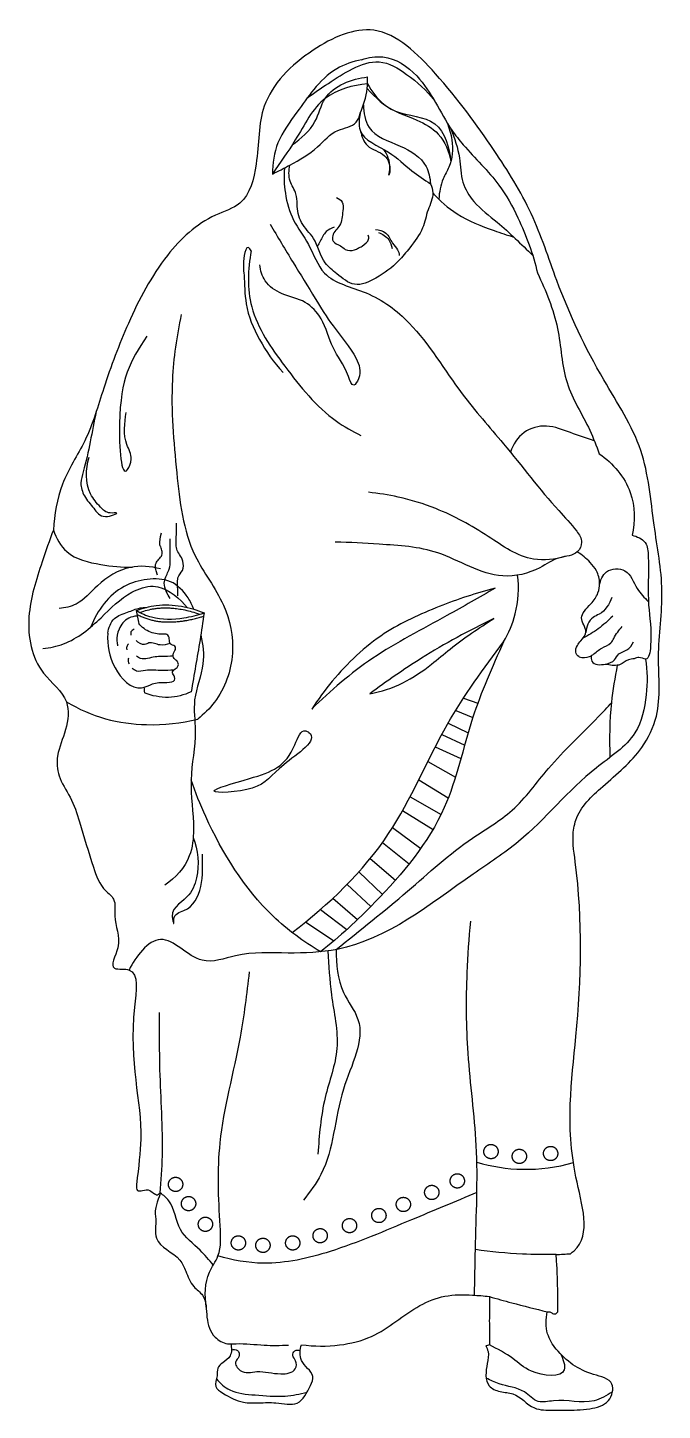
# Model space of a CAD drawing. Header units: feet. Extents: x 89 to 238, y -57 to 31.
# Drawn here: x 97.348 to 99.602, y 6.038 to 10.952 of the extents above; entities that cross this region are included whole.
import ezdxf

# ---------------------------------------------------------------- set-up
doc = ezdxf.new("R2010")
doc.units = ezdxf.units.FT
doc.header["$MEASUREMENT"] = 0
doc.layers.add('inner', color=1, linetype='Continuous')
doc.layers.add('outer', color=3, linetype='Continuous')

msp = doc.modelspace()

# ---------------------------------------------------------------- linework, layer by layer
at = {"layer": 'inner'}
for points in [[(98.8958, 8.5688), (98.947, 8.5509)], [(98.8684, 8.5256), (98.9293, 8.4998)], [(98.8413, 8.4801), (98.9126, 8.4451)], [(98.8189, 8.4396), (98.9004, 8.4022)], [(98.796, 8.3961), (98.8872, 8.3546)], [(98.7695, 8.3435), (98.8676, 8.2879)], [(98.7374, 8.279), (98.8422, 8.2146)], [(98.7065, 8.2184), (98.8163, 8.1552)], [(98.68, 8.1694), (98.7879, 8.1025)], [(98.6444, 8.1093), (98.7444, 8.035)], [(98.6088, 8.0563), (98.7032, 7.9801)], [(98.5651, 7.9991), (98.6542, 7.9216)], [(98.5241, 7.9512), (98.6085, 7.8715)], [(98.4828, 7.9072), (98.5667, 7.8281)], [(98.3882, 7.8178), (98.4817, 7.7464)], [(98.4322, 7.8577), (98.5202, 7.7824)], [(98.3356, 7.7734), (98.4355, 7.7059)]]:
    msp.add_lwpolyline(points, dxfattribs=at)
for points, knots in [([(98.5345, 10.8376), (98.5036, 10.8318), (98.4374, 10.8092), (98.3634, 10.7363), (98.3005, 10.6437), (98.2293, 10.5518), (98.2179, 10.4691), (98.2176, 10.4317)], [0, 0, 0, 0, 90.345366, 195.601491, 291.423643, 414.799217, 522.585223, 522.585223, 522.585223, 522.585223]), ([(98.3403, 10.7011), (98.365, 10.7196), (98.4186, 10.7559), (98.4984, 10.808), (98.6016, 10.8461), (98.7057, 10.7817), (98.7657, 10.7288), (98.7927, 10.6925)], [0, 0, 0, 0, 88.715182, 185.183599, 278.743351, 381.218128, 511.377756, 511.377756, 511.377756, 511.377756]), ([(98.5345, 10.8376), (98.5585, 10.846), (98.6323, 10.8591), (98.7674, 10.7667), (98.8194, 10.6296), (98.9209, 10.5023), (99.0173, 10.4126), (99.1039, 10.2555), (99.1432, 10.1476), (99.159, 10.08)], [0, 0, 0, 0, 73.106739, 205.061391, 425.332124, 488.529922, 671.969722, 800.683757, 1000.295875, 1000.295875, 1000.295875, 1000.295875]), ([(98.2878, 10.5353), (98.3194, 10.5575), (98.3746, 10.6047), (98.4009, 10.7341), (98.4997, 10.7698), (98.5556, 10.7768)], [0, 0, 0, 0, 111.008734, 197.144311, 359.020138, 359.020138, 359.020138, 359.020138]), ([(98.529, 10.6476), (98.5417, 10.6753), (98.5542, 10.7188), (98.556, 10.7631), (98.5556, 10.7768)], [0, 0, 0, 0, 87.885458, 127.242726, 127.242726, 127.242726, 127.242726]), ([(98.5553, 10.7524), (98.503, 10.7477), (98.3823, 10.7154), (98.3095, 10.5588), (98.244, 10.4725), (98.2176, 10.4317)], [0, 0, 0, 0, 150.8389, 326.8347, 466.644599, 466.644599, 466.644599, 466.644599]), ([(98.5539, 10.7358), (98.5828, 10.7041), (98.6503, 10.6354), (98.814, 10.6399), (98.8466, 10.5245), (98.8512, 10.4763)], [0, 0, 0, 0, 123.293797, 264.310003, 403.609632, 403.609632, 403.609632, 403.609632]), ([(98.5553, 10.7524), (98.5701, 10.7251), (98.6158, 10.6614), (98.7198, 10.6326), (98.8182, 10.5779), (98.8451, 10.5114), (98.8512, 10.4763)], [0, 0, 0, 0, 89.328142, 213.717445, 301.35712, 403.714783, 403.714783, 403.714783, 403.714783]), ([(98.541, 10.678), (98.5409, 10.6503), (98.5543, 10.572), (98.6701, 10.5375), (98.7646, 10.4811), (98.7777, 10.418), (98.7787, 10.3968)], [0, 0, 0, 0, 79.4662, 202.516061, 315.391234, 376.394541, 376.394541, 376.394541, 376.394541]), ([(98.2176, 10.4317), (98.2385, 10.4414), (98.2936, 10.4708), (98.3757, 10.5173), (98.4364, 10.5935), (98.5139, 10.5994), (98.5266, 10.6362), (98.529, 10.6476)], [0, 0, 0, 0, 66.22785, 180.048482, 268.759719, 337.079269, 370.364178, 370.364178, 370.364178, 370.364178]), ([(98.529, 10.6476), (98.5247, 10.6282), (98.5191, 10.5576), (98.633, 10.5192), (98.7036, 10.4459), (98.7564, 10.4115), (98.7787, 10.3968)], [0, 0, 0, 0, 57.067719, 179.985603, 281.960959, 358.705789, 358.705789, 358.705789, 358.705789]), ([(98.8372, 10.6148), (98.8459, 10.5952), (98.8603, 10.5431), (98.856, 10.4697), (98.8168, 10.4079), (98.8101, 10.367), (98.8086, 10.3426)], [0, 0, 0, 0, 61.774637, 154.642988, 199.434036, 270.04491, 270.04491, 270.04491, 270.04491]), ([(98.5308, 10.5834), (98.5348, 10.5652), (98.5501, 10.5201), (98.6202, 10.5097), (98.6387, 10.456), (98.6328, 10.4324), (98.631, 10.4274)], [0, 0, 0, 0, 53.769401, 121.715586, 176.246891, 191.453837, 191.453837, 191.453837, 191.453837]), ([(98.8513, 10.5928), (98.8641, 10.559), (98.8862, 10.4969), (98.8855, 10.4031), (98.9363, 10.3213), (99.0342, 10.2498), (99.1006, 10.1824), (99.1419, 10.1427)], [0, 0, 0, 0, 103.93548, 187.550589, 263.152736, 369.74557, 534.705213, 534.705213, 534.705213, 534.705213]), ([(98.631, 10.4274), (98.6333, 10.436), (98.6384, 10.4676), (98.6265, 10.5001), (98.6134, 10.5189)], [0, 0, 0, 0, 25.469707, 91.249525, 91.249525, 91.249525, 91.249525]), ([(98.2599, 10.4529), (98.2577, 10.4234), (98.2606, 10.36), (98.2867, 10.2641), (98.3531, 10.1814), (98.3953, 10.0504), (98.5661, 10.0178), (98.7443, 9.8827), (98.8672, 9.6666), (99.0576, 9.4566), (99.1859, 9.2837), (99.2878, 9.1794), (99.323, 9.1258), (99.2985, 9.0741), (99.2298, 9.074), (99.1548, 9.0178), (98.9945, 8.9806), (98.8204, 9.1031), (98.6142, 9.1146), (98.4927, 9.1229), (98.4408, 9.1229)], [0, 0, 0, 0, 85.322652, 181.736037, 278.655326, 390.548883, 547.599316, 726.649031, 1027.471292, 1248.585096, 1544.268907, 1637.406535, 1678.621728, 1714.55606, 1776.731416, 1853.669494, 1982.869459, 2217.627747, 2419.684369, 2568.92861, 2568.92861, 2568.92861, 2568.92861]), ([(98.7787, 10.3968), (98.7833, 10.3868), (98.7938, 10.3546), (98.7662, 10.3035), (98.7546, 10.2329), (98.71, 10.1754), (98.6582, 10.1111), (98.5952, 10.064), (98.5083, 10.0243), (98.4505, 10.075), (98.3899, 10.1206), (98.3765, 10.2013), (98.3138, 10.2545), (98.3048, 10.3146), (98.3044, 10.3664), (98.2734, 10.4066), (98.2758, 10.4446), (98.279, 10.4633)], [0, 0, 0, 0, 31.800027, 92.278707, 156.092707, 236.711305, 296.019005, 392.637438, 468.656967, 538.304225, 592.766164, 685.372764, 753.589112, 817.651041, 852.386044, 900.494314, 954.923903, 954.923903, 954.923903, 954.923903]), ([(98.4451, 10.3479), (98.453, 10.3448), (98.4715, 10.3327), (98.466, 10.2929), (98.4646, 10.2485), (98.43, 10.2231), (98.4298, 10.1861), (98.4587, 10.1805), (98.4777, 10.1593), (98.5046, 10.1577), (98.522, 10.1688), (98.5385, 10.1756), (98.5633, 10.1971), (98.5593, 10.2101), (98.5572, 10.2142)], [0, 0, 0, 0, 24.513693, 54.690285, 105.295112, 147.93062, 166.237152, 196.661643, 216.657735, 247.906685, 262.329277, 275.798946, 299.399956, 312.696929, 312.696929, 312.696929, 312.696929]), ([(98.7874, 10.3648), (98.8127, 10.3366), (98.8776, 10.2777), (98.9823, 10.2378), (99.0509, 10.2146), (99.0744, 10.2079)], [0, 0, 0, 0, 109.11775, 247.511577, 317.844624, 317.844624, 317.844624, 317.844624]), ([(98.209, 10.2541), (98.2361, 10.2084), (98.2891, 10.1198), (98.3638, 9.9991), (98.4345, 9.8826), (98.5095, 9.7997), (98.5374, 9.7221), (98.5031, 9.6679), (98.4754, 9.7522), (98.4279, 9.8051), (98.4026, 9.9128), (98.336, 9.9852), (98.2537, 9.9989), (98.1884, 10.0433), (98.175, 10.0891), (98.1731, 10.1088)], [0, 0, 0, 0, 152.860923, 297.017868, 408.361145, 544.738096, 614.039528, 640.912344, 675.47579, 786.891376, 893.391569, 971.024361, 1055.018642, 1127.445445, 1184.439522, 1184.439522, 1184.439522, 1184.439522]), ([(98.4363, 10.2423), (98.4264, 10.239), (98.4038, 10.2276), (98.3903, 10.1985), (98.3804, 10.1811), (98.3774, 10.175)], [0, 0, 0, 0, 30.186992, 69.009992, 88.424242, 88.424242, 88.424242, 88.424242]), ([(98.5832, 10.2349), (98.5963, 10.2338), (98.6266, 10.2262), (98.6394, 10.1876), (98.6629, 10.1659), (98.6671, 10.1489), (98.6682, 10.1421)], [0, 0, 0, 0, 37.84137, 79.439371, 107.857405, 127.835825, 127.835825, 127.835825, 127.835825]), ([(98.5948, 10.2236), (98.6086, 10.2187), (98.6321, 10.2035), (98.6409, 10.1781), (98.6426, 10.1672)], [0, 0, 0, 0, 42.283814, 73.927819, 73.927819, 73.927819, 73.927819]), ([(98.1423, 10.1584), (98.1396, 10.1632), (98.1264, 10.1817), (98.1108, 10.1192), (98.1193, 10.067), (98.1185, 9.9562), (98.1688, 9.8392), (98.2225, 9.7616), (98.2552, 9.7266)], [0, 0, 0, 0, 15.921535, 45.908633, 113.832497, 210.934746, 340.976696, 478.942738, 478.942738, 478.942738, 478.942738]), ([(98.1423, 10.1584), (98.1297, 10.0935), (98.1249, 9.9382), (98.2655, 9.7393), (98.3939, 9.5786), (98.5016, 9.5171), (98.5319, 9.5023)], [0, 0, 0, 0, 190.068944, 422.575082, 678.747317, 775.69403, 775.69403, 775.69403, 775.69403]), ([(99.159, 10.08), (99.1884, 10.0166), (99.2419, 9.8908), (99.2455, 9.6872), (99.3354, 9.5521), (99.3678, 9.4656), (99.3785, 9.4376)], [0, 0, 0, 0, 200.917187, 388.545758, 568.3845, 654.640084, 654.640084, 654.640084, 654.640084]), ([(97.8936, 9.932), (97.8775, 9.8558), (97.85, 9.6676), (97.8756, 9.3816), (97.9072, 9.0953), (98.0535, 8.9153), (98.0918, 8.7243), (98.0396, 8.5757), (97.9745, 8.5119), (97.9523, 8.4947)], [0, 0, 0, 0, 224.268968, 541.7771, 830.793273, 1024.918739, 1191.395817, 1369.59973, 1450.342421, 1450.342421, 1450.342421, 1450.342421]), ([(97.7711, 9.8555), (97.7122, 9.7648), (97.6608, 9.6806), (97.6806, 9.3232), (97.7249, 9.4259), (97.6851, 9.4865), (97.6924, 9.5469), (97.6982, 9.5847)], [0, 0, 0, 0, 311.209414, 470.918143, 508.042859, 560.187567, 670.096201, 670.096201, 670.096201, 670.096201]), ([(97.5919, 9.5872), (97.576, 9.5162), (97.5644, 9.4311), (97.5328, 9.3318), (97.5481, 9.2829), (97.5833, 9.2466), (97.6108, 9.2017), (97.6836, 9.2312), (97.6305, 9.223), (97.6023, 9.2515), (97.5522, 9.3115), (97.5541, 9.3833), (97.5665, 9.4249)], [0, 0, 0, 0, 209.509999, 248.812651, 294.208379, 347.294629, 395.894649, 436.193022, 458.754678, 497.447599, 553.456109, 678.321694, 678.321694, 678.321694, 678.321694]), ([(99.3607, 9.4834), (99.3327, 9.4941), (99.2762, 9.5105), (99.1943, 9.5456), (99.104, 9.5212), (99.0718, 9.4701), (99.0625, 9.4435)], [0, 0, 0, 0, 86.318484, 170.234035, 250.255996, 331.225185, 331.225185, 331.225185, 331.225185]), ([(99.3785, 9.4376), (99.4265, 9.4035), (99.5057, 9.3142), (99.5052, 9.1973), (99.495, 9.1477)], [0, 0, 0, 0, 169.30892, 315.076579, 315.076579, 315.076579, 315.076579]), ([(99.2577, 9.0724), (99.2213, 9.0623), (99.1186, 9.049), (98.9757, 9.1539), (98.8227, 9.2389), (98.6756, 9.2839), (98.5943, 9.297), (98.5587, 9.3006)], [0, 0, 0, 0, 108.684637, 280.879383, 483.18165, 616.89481, 719.792468, 719.792468, 719.792468, 719.792468]), ([(97.44, 9.1663), (97.4498, 9.1378), (97.4877, 9.0687), (97.6041, 9.0425), (97.6829, 9.0332), (97.7205, 9.0349)], [0, 0, 0, 0, 86.504441, 209.994172, 318.170571, 318.170571, 318.170571, 318.170571]), ([(99.495, 9.1477), (99.5123, 9.1443), (99.5492, 9.1276), (99.5558, 9.0285), (99.5463, 8.9012), (99.5683, 8.8036), (99.5542, 8.6963), (99.5208, 8.7173), (99.5015, 8.7074), (99.4767, 8.7072), (99.451, 8.6807), (99.4203, 8.6857), (99.403, 8.6893), (99.4011, 8.6897)], [0, 0, 0, 0, 50.883523, 98.531944, 265.758897, 405.268209, 452.340179, 475.517966, 491.933982, 512.235569, 544.335196, 588.131352, 593.748962, 593.748962, 593.748962, 593.748962]), ([(99.3067, 8.7154), (99.3009, 8.72), (99.2908, 8.733), (99.2989, 8.7566), (99.3158, 8.7763), (99.3434, 8.809), (99.307, 8.846), (99.3262, 8.8824), (99.3521, 8.9058), (99.3752, 8.9382), (99.3818, 8.9808), (99.3727, 9.0206), (99.3417, 9.0575), (99.3171, 9.0784), (99.3003, 9.0888)], [687.836687, 687.836687, 687.836687, 687.836687, 708.004207, 731.181995, 751.089339, 786.152395, 836.110617, 860.510088, 894.346066, 938.52263, 970.813735, 1015.878459, 1050.916389, 1107.776503, 1107.776503, 1107.776503, 1107.776503]), ([(97.8198, 9.0281), (97.7856, 9.0375), (97.7012, 9.0446), (97.5999, 8.9814), (97.5366, 8.9015), (97.4812, 8.8897), (97.4607, 8.8878)], [0, 0, 0, 0, 102.329803, 230.885088, 326.501839, 385.861474, 385.861474, 385.861474, 385.861474]), ([(97.9384, 8.885), (97.933, 8.8991), (97.9132, 8.9385), (97.8601, 8.993), (97.7706, 8.9952), (97.6559, 8.9621), (97.595, 8.8804), (97.5731, 8.8225)], [48.678893, 48.678893, 48.678893, 48.678893, 91.718088, 173.075891, 252.700475, 334.235208, 512.551712, 512.551712, 512.551712, 512.551712]), ([(99.0386, 8.769), (99.0567, 8.7999), (99.0892, 8.8764), (99.0936, 8.9604), (99.0885, 9.0061)], [0, 0, 0, 0, 103.129529, 235.471296, 235.471296, 235.471296, 235.471296]), ([(99.3791, 8.9694), (99.3821, 8.9874), (99.3979, 9.0304), (99.4843, 9.033), (99.5057, 8.9581), (99.539, 8.9267), (99.5529, 8.9116)], [0, 0, 0, 0, 52.544633, 114.977783, 188.33793, 247.534039, 247.534039, 247.534039, 247.534039]), ([(97.4021, 8.7451), (97.4272, 8.7478), (97.5063, 8.7642), (97.6068, 8.8487), (97.6939, 8.9413), (97.8126, 8.9831), (97.8801, 8.9314), (97.9121, 8.8946), (97.9149, 8.8912)], [0, 0, 0, 0, 72.623718, 228.063424, 364.553427, 440.131311, 564.331624, 576.601851, 576.601851, 576.601851, 576.601851]), ([(99.0082, 8.9597), (98.9409, 8.9426), (98.8065, 8.8966), (98.5986, 8.8037), (98.4536, 8.6645), (98.3794, 8.5645), (98.3572, 8.5301)], [0, 0, 0, 0, 199.797897, 408.645652, 649.033853, 766.909636, 766.909636, 766.909636, 766.909636]), ([(99.0082, 8.9597), (98.9512, 8.9274), (98.8074, 8.8428), (98.5734, 8.7248), (98.4242, 8.5959), (98.3572, 8.5301)], [0, 0, 0, 0, 188.507334, 480.302184, 750.651931, 750.651931, 750.651931, 750.651931]), ([(97.7339, 8.88), (97.7567, 8.889), (97.8099, 8.9032), (97.8931, 8.8989), (97.9491, 8.8828), (97.9748, 8.872)], [0, 0, 0, 0, 68.448287, 151.722109, 229.667694, 229.667694, 229.667694, 229.667694]), ([(99.4235, 8.9269), (99.4145, 8.9036), (99.395, 8.872), (99.3435, 8.8538), (99.3323, 8.8217), (99.3305, 8.8017)], [0, 0, 0, 0, 71.936276, 95.185952, 152.898172, 152.898172, 152.898172, 152.898172]), ([(97.6332, 8.7994), (97.6357, 8.8184), (97.6496, 8.8577), (97.7025, 8.8729), (97.7392, 8.8894), (97.7623, 8.8916), (97.77, 8.8917)], [0, 0, 0, 0, 55.144429, 104.712491, 149.33589, 171.196931, 171.196931, 171.196931, 171.196931]), ([(97.7371, 8.8609), (97.7269, 8.8602), (97.6989, 8.8539), (97.6695, 8.8183), (97.6639, 8.7803), (97.6666, 8.7605), (97.6677, 8.7553)], [0, 0, 0, 0, 24.425833, 65.701812, 100.452466, 113.137324, 113.137324, 113.137324, 113.137324]), ([(97.7339, 8.88), (97.7511, 8.8703), (97.805, 8.8471), (97.8904, 8.8493), (97.9515, 8.8637), (97.9748, 8.872)], [0, 0, 0, 0, 55.078564, 161.617016, 230.598389, 230.598389, 230.598389, 230.598389]), ([(97.7367, 8.8666), (97.7383, 8.8658), (97.7442, 8.8628), (97.7547, 8.8579), (97.7682, 8.8526), (97.7797, 8.8489), (97.789, 8.8464), (97.7982, 8.8443), (97.8097, 8.8422), (97.8237, 8.8406), (97.8376, 8.8397), (97.8517, 8.8395), (97.8672, 8.84), (97.8826, 8.8412), (97.8957, 8.8427), (97.904, 8.8439), (97.9136, 8.8454), (97.9267, 8.8478), (97.9442, 8.8517), (97.9596, 8.856), (97.9692, 8.859), (97.9731, 8.8604)], [8.619112, 8.619112, 8.619112, 8.619112, 13.832828, 27.732482, 41.676953, 55.654847, 62.536281, 69.291379, 82.773835, 96.230241, 109.673471, 123.107345, 136.527995, 154.359091, 167.697511, 174.208134, 178.495644, 195.637834, 212.750588, 229.859374, 241.685956, 241.685956, 241.685956, 241.685956]), ([(97.7462, 8.8735), (97.7512, 8.8753), (97.7641, 8.8796), (97.7814, 8.884), (97.7959, 8.8866), (97.8046, 8.8878), (97.8116, 8.8886), (97.8189, 8.8892), (97.8288, 8.8898), (97.8413, 8.89), (97.8565, 8.8894), (97.8741, 8.8879), (97.8951, 8.8849), (97.9193, 8.8798), (97.9412, 8.8735), (97.9543, 8.8689), (97.9594, 8.8669)], [8.674775, 8.674775, 8.674775, 8.674775, 23.973529, 47.926577, 59.876121, 66.192403, 73.191796, 80.191177, 87.190593, 101.715907, 116.316661, 130.994141, 152.305329, 177.55758, 201.974985, 217.685138, 217.685138, 217.685138, 217.685138]), ([(99.0041, 8.8519), (98.9157, 8.8097), (98.7644, 8.7267), (98.6225, 8.6288), (98.5632, 8.584)], [0, 0, 0, 0, 281.54671, 495.322816, 495.322816, 495.322816, 495.322816]), ([(98.5632, 8.584), (98.6036, 8.5922), (98.6827, 8.6177), (98.7744, 8.6808), (98.8747, 8.7668), (98.9507, 8.8184), (99.0041, 8.8519)], [0, 0, 0, 0, 118.473874, 235.534773, 317.614854, 498.794774, 498.794774, 498.794774, 498.794774]), ([(99.4259, 8.8603), (99.41, 8.844), (99.3767, 8.815), (99.3391, 8.7917), (99.3203, 8.782)], [0, 0, 0, 0, 65.530718, 126.544443, 126.544443, 126.544443, 126.544443]), ([(97.6332, 8.7994), (97.6296, 8.7579), (97.6424, 8.6795), (97.7278, 8.5865), (97.7866, 8.6191), (97.8224, 8.6278), (97.8791, 8.6209), (97.8677, 8.6495), (97.8563, 8.6685), (97.888, 8.6774), (97.883, 8.6967), (97.8748, 8.7046), (97.8626, 8.712), (97.8649, 8.7299), (97.8737, 8.7399), (97.8751, 8.7578), (97.8495, 8.7577), (97.8535, 8.78), (97.8472, 8.7939), (97.8381, 8.797), (97.8183, 8.7956), (97.782, 8.799), (97.7541, 8.8208), (97.7428, 8.8338)], [0, 0, 0, 0, 99.178891, 193.037483, 225.208653, 244.210638, 290.566213, 298.959886, 311.550396, 335.030187, 347.265963, 349.142845, 362.281021, 378.262099, 383.047229, 394.991635, 409.829693, 424.667751, 438.331661, 442.528497, 446.509966, 485.361884, 526.308971, 526.308971, 526.308971, 526.308971]), ([(97.7268, 8.8136), (97.7221, 8.8119), (97.7133, 8.8062), (97.7142, 8.7964), (97.7153, 8.7927)], [0, 0, 0, 0, 11.777594, 20.91835, 20.91835, 20.91835, 20.91835]), ([(99.3067, 8.7154), (99.3186, 8.7121), (99.3372, 8.7119), (99.363, 8.7279), (99.384, 8.7496), (99.4181, 8.758), (99.4306, 8.7838), (99.4433, 8.8037), (99.4543, 8.8176), (99.46, 8.824)], [0, 0, 0, 0, 35.625756, 48.168301, 86.560156, 121.851347, 140.079221, 165.755839, 190.559615, 190.559615, 190.559615, 190.559615]), ([(97.7066, 8.761), (97.7037, 8.7586), (97.6986, 8.752), (97.6996, 8.7437), (97.7008, 8.7401)], [0, 0, 0, 0, 9.033003, 18.191594, 18.191594, 18.191594, 18.191594]), ([(97.8535, 8.7632), (97.8422, 8.7597), (97.817, 8.7521), (97.7861, 8.7721), (97.7589, 8.7533), (97.7412, 8.7655), (97.7336, 8.7737)], [0, 0, 0, 0, 27.976893, 59.91338, 72.751689, 99.327759, 99.327759, 99.327759, 99.327759]), ([(97.963, 8.7924), (97.971, 8.7591), (97.9804, 8.68), (97.9303, 8.5713), (97.9526, 8.4307), (97.9167, 8.2783), (97.9429, 8.1304), (97.9298, 7.9919), (97.873, 7.9301), (97.836, 7.9047)], [42.818896, 42.818896, 42.818896, 42.818896, 139.740895, 266.339466, 371.54429, 539.714107, 708.131364, 800.251886, 929.489377, 929.489377, 929.489377, 929.489377]), ([(98.2881, 7.7357), (98.4175, 7.8357), (98.6504, 8.0556), (98.8104, 8.4597), (98.9677, 8.6747), (99.0386, 8.769)], [0, 0, 0, 0, 470.569424, 894.038689, 1233.525458, 1233.525458, 1233.525458, 1233.525458]), ([(99.0386, 8.769), (98.9987, 8.68), (98.9133, 8.4893), (98.8456, 8.142), (98.6215, 7.875), (98.4569, 7.721), (98.388, 7.6673)], [0, 0, 0, 0, 280.581197, 600.300162, 999.95379, 1251.249772, 1251.249772, 1251.249772, 1251.249772]), ([(99.3499, 8.7199), (99.3492, 8.7134), (99.35, 8.6866), (99.3985, 8.6861), (99.433, 8.6997), (99.4463, 8.7312), (99.4809, 8.7371), (99.4942, 8.7579), (99.4999, 8.7689)], [0, 0, 0, 0, 18.895948, 66.85032, 100.057756, 125.731254, 155.696353, 191.277587, 191.277587, 191.277587, 191.277587]), ([(97.7066, 8.7106), (97.7051, 8.707), (97.7039, 8.6998), (97.7071, 8.6935), (97.7088, 8.6911)], [0, 0, 0, 0, 9.211891, 16.114902, 16.114902, 16.114902, 16.114902]), ([(99.5427, 8.7079), (99.5494, 8.6661), (99.5499, 8.5771), (99.5152, 8.4209), (99.3034, 8.2902), (99.1476, 8.0865), (98.831, 7.8816), (98.5782, 7.672), (98.2684, 7.6601), (98.11, 7.6701), (97.9503, 7.6049), (97.8221, 7.7729), (97.7317, 7.6491), (97.7083, 7.6027)], [0, 0, 0, 0, 121.73623, 256.779621, 434.348364, 800.068404, 990.020934, 1519.746792, 1686.688158, 1865.744682, 1980.854765, 2139.415196, 2288.899419, 2288.899419, 2288.899419, 2288.899419]), ([(97.865, 8.7177), (97.8517, 8.7178), (97.8302, 8.717), (97.7918, 8.7168), (97.7594, 8.702), (97.7389, 8.7145), (97.7345, 8.7178)], [0, 0, 0, 0, 31.536201, 50.993884, 92.380417, 105.420519, 105.420519, 105.420519, 105.420519]), ([(97.8667, 8.6686), (97.8532, 8.6676), (97.8197, 8.6647), (97.7764, 8.6721), (97.7385, 8.6605), (97.7236, 8.6709), (97.7189, 8.6753)], [0, 0, 0, 0, 32.216742, 79.637854, 104.26335, 119.645999, 119.645999, 119.645999, 119.645999]), ([(99.4175, 8.3591), (99.4144, 8.4239), (99.4174, 8.5338), (99.4344, 8.6422), (99.4436, 8.6859)], [0, 0, 0, 0, 186.521707, 314.975172, 314.975172, 314.975172, 314.975172]), ([(97.4859, 8.556), (97.5292, 8.53), (97.6217, 8.489), (97.7823, 8.4679), (97.8932, 8.48), (97.9523, 8.4947)], [0, 0, 0, 0, 145.293207, 286.560618, 461.803463, 461.803463, 461.803463, 461.803463]), ([(97.9292, 8.5914), (97.904, 8.5799), (97.8474, 8.565), (97.7899, 8.577), (97.763, 8.5879)], [0, 0, 0, 0, 77.43707, 158.397943, 158.397943, 158.397943, 158.397943]), ([(98.4441, 7.6754), (98.5285, 7.7445), (98.6927, 7.8728), (98.8879, 8.0543), (99.0842, 8.1656), (99.2045, 8.34), (99.3333, 8.4566), (99.4069, 8.5363), (99.4229, 8.5535)], [0, 0, 0, 0, 313.912674, 599.378342, 765.320307, 953.260571, 1197.465394, 1265.082179, 1265.082179, 1265.082179, 1265.082179]), ([(98.0106, 8.2387), (98.0138, 8.2302), (98.1817, 8.2366), (98.2287, 8.3254), (98.3912, 8.4233), (98.3189, 8.4627), (98.2772, 8.331), (98.1906, 8.2962), (98.0075, 8.247), (98.0106, 8.2387)], [0, 0, 0, 0, 130.242118, 264.097184, 402.960247, 414.128417, 474.581131, 667.373628, 794.538822, 794.538822, 794.538822, 794.538822]), ([(98.388, 7.6673), (98.328, 7.7035), (98.1551, 7.8311), (98.0148, 8.059), (97.9438, 8.2341), (97.9287, 8.2784)], [0, 0, 0, 0, 201.475696, 611.516373, 745.998942, 745.998942, 745.998942, 745.998942]), ([(97.9362, 8.0737), (97.9541, 8.0291), (97.9608, 7.9504), (97.9197, 7.8505), (97.8468, 7.8194), (97.8696, 7.7608), (97.8629, 7.8029), (97.9721, 7.8215), (97.9717, 7.9442), (97.9689, 8.0144)], [0, 0, 0, 0, 138.214826, 210.584565, 304.943159, 315.836247, 329.995817, 375.855767, 577.99369, 577.99369, 577.99369, 577.99369]), ([(98.935, 6.447), (98.9363, 6.5011), (98.9385, 6.6783), (98.9536, 6.966), (98.9065, 7.2921), (98.9053, 7.559), (98.916, 7.7153), (98.9222, 7.7763)], [0, 0, 0, 0, 155.561104, 510.12641, 825.820315, 1100.229977, 1276.396577, 1276.396577, 1276.396577, 1276.396577]), ([(98.4441, 7.6754), (98.4435, 7.6238), (98.4505, 7.5327), (98.5679, 7.3892), (98.4357, 7.158), (98.4374, 6.9305), (98.3509, 6.8135), (98.3275, 6.785)], [0, 0, 0, 0, 148.219497, 252.310361, 494.919322, 795.769259, 901.749244, 901.749244, 901.749244, 901.749244]), ([(98.4138, 7.6704), (98.4179, 7.6186), (98.4229, 7.5034), (98.4662, 7.3268), (98.3934, 7.1433), (98.3839, 7.0161), (98.379, 6.9487)], [0, 0, 0, 0, 149.48552, 333.573142, 505.469338, 699.829702, 699.829702, 699.829702, 699.829702]), ([(97.9823, 6.4048), (97.9768, 6.4458), (97.9774, 6.5139), (98.0381, 6.5962), (98.0273, 6.7593), (98.0169, 7.0174), (98.1033, 7.3145), (98.127, 7.5184), (98.1362, 7.5957)], [0, 0, 0, 0, 118.987719, 181.681093, 284.040849, 567.232244, 934.386361, 1158.497469, 1158.497469, 1158.497469, 1158.497469]), ([(97.819, 6.8103), (97.8227, 6.8541), (97.8325, 6.9998), (97.8161, 7.2138), (97.8164, 7.384), (97.8162, 7.4522)], [0, 0, 0, 0, 126.25313, 419.670085, 615.891693, 615.891693, 615.891693, 615.891693]), ([(98.9437, 6.9197), (98.9962, 6.9043), (99.1117, 6.8855), (99.228, 6.9017), (99.2863, 6.9182)], [0, 0, 0, 0, 157.556125, 331.99966, 331.99966, 331.99966, 331.99966]), ([(98.0077, 6.5544), (97.9923, 6.572), (97.9568, 6.6165), (97.8746, 6.6733), (97.8714, 6.7697), (97.8303, 6.8024), (97.819, 6.8103)], [0, 0, 0, 0, 67.395867, 164.743275, 270.624091, 310.227578, 310.227578, 310.227578, 310.227578]), ([(98.9438, 6.8122), (98.8669, 6.7789), (98.6932, 6.7085), (98.4484, 6.6019), (98.2113, 6.5472), (98.0761, 6.5711), (98.024, 6.5865)], [0, 0, 0, 0, 240.949409, 538.668305, 770.308516, 926.422206, 926.422206, 926.422206, 926.422206]), ([(99.2249, 6.5914), (99.1851, 6.5906), (99.0892, 6.592), (98.9937, 6.6012), (98.9383, 6.6092)], [0, 0, 0, 0, 114.469503, 275.528039, 275.528039, 275.528039, 275.528039]), ([(98.988, 6.442), (99.0144, 6.4345), (99.0827, 6.4156), (99.1515, 6.3982), (99.1938, 6.3881)], [0, 0, 0, 0, 78.931541, 203.987364, 203.987364, 203.987364, 203.987364]), ([(98.0696, 6.2739), (98.0762, 6.2739), (98.116, 6.277), (98.1839, 6.267), (98.2457, 6.2688), (98.2743, 6.2694)], [3085.508401, 3085.508401, 3085.508401, 3085.508401, 3104.418976, 3199.446909, 3281.857103, 3281.857103, 3281.857103, 3281.857103]), ([(98.0721, 6.2534), (98.079, 6.2549), (98.0974, 6.2557), (98.1025, 6.227), (98.0783, 6.2092), (98.1078, 6.1632), (98.1737, 6.1835), (98.2318, 6.1624), (98.302, 6.1717), (98.3044, 6.2137), (98.2866, 6.2306), (98.2953, 6.2537), (98.3103, 6.2519), (98.3165, 6.2498)], [0, 0, 0, 0, 20.326497, 42.511669, 61.528231, 96.019637, 152.71927, 234.751666, 286.786779, 314.232841, 335.184734, 351.313134, 370.072875, 370.072875, 370.072875, 370.072875]), ([(99.2422, 6.2363), (99.2502, 6.2195), (99.2762, 6.1478), (99.134, 6.1645), (99.0715, 6.2277), (99.0168, 6.2555), (98.9887, 6.2707)], [0, 0, 0, 0, 53.519875, 165.402179, 242.029152, 333.901769, 333.901769, 333.901769, 333.901769]), ([(98.0186, 6.1493), (98.0319, 6.1338), (98.0719, 6.0983), (98.162, 6.0923), (98.2536, 6.0836), (98.3152, 6.0957), (98.3405, 6.1026)], [0, 0, 0, 0, 58.779522, 146.724991, 249.532179, 324.972444, 324.972444, 324.972444, 324.972444]), ([(99.4251, 6.1036), (99.4051, 6.09), (99.3387, 6.0521), (99.2476, 6.0832), (99.1568, 6.0591), (99.1066, 6.1193), (99.0351, 6.1229), (98.9919, 6.1447), (98.9767, 6.1519)], [0, 0, 0, 0, 69.444448, 208.119004, 259.763611, 317.011593, 406.919135, 455.326298, 455.326298, 455.326298, 455.326298])]:
    msp.add_open_spline(points, degree=3, knots=knots, dxfattribs=at)
for points in [[(97.8814, 8.933), (97.8814, 8.9676), (97.8769, 9.0014), (97.9017, 9.0198), (97.9024, 9.058), (97.8875, 9.08), (97.8762, 9.0977), (97.8747, 9.1211), (97.8762, 9.1437), (97.8769, 9.1593), (97.8769, 9.1905)], [(97.8098, 9.0064), (97.8012, 9.0294), (97.8012, 9.0454), (97.8104, 9.0592), (97.8253, 9.0735), (97.827, 9.0896), (97.8219, 9.1062), (97.8144, 9.1171), (97.8234, 9.1563)], [(97.8549, 8.9229), (97.8316, 8.9579), (97.8316, 8.9901), (97.8549, 9.0305), (97.8549, 9.0532), (97.8549, 9.1075), (97.8549, 9.1354)], [(97.7339, 8.88), (97.7371, 8.8646), (97.7403, 8.8492), (97.7436, 8.8338)], [(97.9748, 8.872), (97.9701, 8.8399), (97.9653, 8.8078), (97.9606, 8.7757)], [(97.9606, 8.7757), (97.9501, 8.7143), (97.9397, 8.6528), (97.9292, 8.5914)], [(97.7613, 8.6075), (97.7619, 8.601), (97.7624, 8.5945), (97.763, 8.5879)]]:
    msp.add_open_spline(points, degree=3, dxfattribs=at)
for points in [[(99.0125, 6.9403), (99.0296, 6.9591), (99.0108, 6.9762), (98.992, 6.9933), (98.9749, 6.9745), (98.9578, 6.9557), (98.9766, 6.9386), (98.9954, 6.9215), (99.0125, 6.9403)], [(99.1133, 6.9232), (99.1304, 6.942), (99.1116, 6.9591), (99.0928, 6.9762), (99.0757, 6.9574), (99.0586, 6.9386), (99.0774, 6.9215), (99.0962, 6.9044), (99.1133, 6.9232)], [(99.2243, 6.9335), (99.2414, 6.9523), (99.2226, 6.9694), (99.2038, 6.9865), (99.1867, 6.9677), (99.1697, 6.9489), (99.1885, 6.9318), (99.2073, 6.9147), (99.2243, 6.9335)], [(97.8925, 6.8238), (97.9096, 6.8426), (97.8908, 6.8596), (97.872, 6.8767), (97.8549, 6.8579), (97.8378, 6.8391), (97.8566, 6.822), (97.8754, 6.805), (97.8925, 6.8238)], [(98.8023, 6.7951), (98.8194, 6.8139), (98.8006, 6.831), (98.7818, 6.8481), (98.7647, 6.8293), (98.7476, 6.8105), (98.7664, 6.7934), (98.7852, 6.7763), (98.8023, 6.7951)], [(98.8929, 6.8361), (98.91, 6.8549), (98.8912, 6.872), (98.8724, 6.8891), (98.8553, 6.8703), (98.8382, 6.8515), (98.857, 6.8344), (98.8758, 6.8173), (98.8929, 6.8361)], [(97.9386, 6.7554), (97.9557, 6.7742), (97.9369, 6.7913), (97.9181, 6.8084), (97.901, 6.7896), (97.8839, 6.7708), (97.9027, 6.7537), (97.9215, 6.7366), (97.9386, 6.7554)], [(98.7015, 6.7524), (98.7186, 6.7712), (98.6998, 6.7883), (98.681, 6.8053), (98.6639, 6.7865), (98.6468, 6.7677), (98.6656, 6.7507), (98.6844, 6.7336), (98.7015, 6.7524)], [(98.6144, 6.7131), (98.6314, 6.7319), (98.6127, 6.749), (98.5939, 6.766), (98.5768, 6.7472), (98.5597, 6.7285), (98.5785, 6.7114), (98.5973, 6.6943), (98.6144, 6.7131)], [(97.9984, 6.6819), (98.0155, 6.7007), (97.9967, 6.7178), (97.9779, 6.7349), (97.9608, 6.7161), (97.9437, 6.6973), (97.9625, 6.6802), (97.9813, 6.6631), (97.9984, 6.6819)], [(98.4059, 6.6413), (98.423, 6.6601), (98.4042, 6.6772), (98.3854, 6.6943), (98.3683, 6.6755), (98.3512, 6.6567), (98.37, 6.6396), (98.3888, 6.6225), (98.4059, 6.6413)], [(98.5101, 6.6772), (98.5272, 6.696), (98.5084, 6.7131), (98.4896, 6.7302), (98.4725, 6.7114), (98.4555, 6.6926), (98.4743, 6.6755), (98.4931, 6.6584), (98.5101, 6.6772)], [(98.1154, 6.6157), (98.1325, 6.6345), (98.1137, 6.6516), (98.0949, 6.6686), (98.0779, 6.6499), (98.0608, 6.6311), (98.0796, 6.614), (98.0984, 6.5969), (98.1154, 6.6157)], [(98.2026, 6.6071), (98.2197, 6.6259), (98.2009, 6.643), (98.1821, 6.6601), (98.165, 6.6413), (98.1479, 6.6225), (98.1667, 6.6054), (98.1855, 6.5883), (98.2026, 6.6071)], [(98.3085, 6.6157), (98.3256, 6.6345), (98.3068, 6.6516), (98.288, 6.6686), (98.2709, 6.6499), (98.2538, 6.6311), (98.2726, 6.614), (98.2914, 6.5969), (98.3085, 6.6157)]]:
    msp.add_rational_spline(points, [1, 0.707106781187, 1, 0.707106781187, 1, 0.707106781187, 1, 0.707106781187, 1], degree=2, knots=[0, 0, 0, 38.260712, 38.260712, 76.521424, 76.521424, 114.782137, 114.782137, 153.042849, 153.042849, 153.042849], dxfattribs=at)
at = {"layer": 'outer'}
msp.add_open_spline([(99.2309, 6.3874), (99.2286, 6.3841), (99.2213, 6.3777), (99.2096, 6.3835), (99.2014, 6.3885), (99.1957, 6.3884), (99.1938, 6.3881), (99.1878, 6.3625), (99.1868, 6.3123), (99.227, 6.2484), (99.2835, 6.1961), (99.3508, 6.1644), (99.4387, 6.1461), (99.4159, 6.0578), (99.3378, 6.0402), (99.2716, 6.0378), (99.2062, 6.0383), (99.136, 6.0373), (99.0886, 6.1013), (99.0269, 6.1009), (98.9693, 6.1268), (98.9774, 6.1936), (98.9879, 6.2403), (98.9786, 6.2605), (98.9749, 6.2665), (98.9795, 6.2679), (98.9841, 6.2693), (98.9887, 6.2707), (98.9884, 6.2893), (98.9877, 6.3339), (98.988, 6.391), (98.988, 6.4295), (98.988, 6.442), (98.9682, 6.4448), (98.9156, 6.4489), (98.8301, 6.4497), (98.705, 6.3996), (98.6018, 6.3007), (98.4507, 6.2645), (98.3656, 6.2646), (98.321, 6.2711), (98.3151, 6.2534), (98.3127, 6.2181), (98.3417, 6.1877), (98.3683, 6.1594), (98.3452, 6.1118), (98.3147, 6.0468), (98.2335, 6.0678), (98.1723, 6.0641), (98.1047, 6.0627), (98.0568, 6.089), (98.0069, 6.121), (98.0237, 6.1567), (98.0192, 6.1889), (98.0439, 6.2095), (98.0738, 6.2298), (98.0732, 6.2602), (98.0696, 6.2739), (98.0658, 6.2739), (98.0453, 6.275), (98.0013, 6.2996), (97.98, 6.3683), (97.9854, 6.4422), (97.9297, 6.479), (97.9124, 6.5273), (97.8831, 6.5954), (97.789, 6.6242), (97.808, 6.7136), (97.7939, 6.7523), (97.8278, 6.8222), (97.806, 6.7971), (97.784, 6.8254), (97.7602, 6.8196), (97.7328, 6.8144), (97.741, 6.9003), (97.7694, 7.0925), (97.6933, 7.3077), (97.7472, 7.6023), (97.6833, 7.6063), (97.6335, 7.6057), (97.6925, 7.7071), (97.6478, 7.7721), (97.665, 7.8532), (97.6075, 7.8942), (97.5721, 7.9918), (97.5409, 8.1055), (97.5048, 8.2165), (97.4544, 8.2854), (97.4491, 8.3746), (97.4887, 8.4538), (97.5018, 8.5739), (97.3697, 8.6667), (97.3357, 8.8603), (97.3914, 9.0278), (97.4252, 9.1292), (97.44, 9.1663), (97.4434, 9.2215), (97.4609, 9.3366), (97.5639, 9.4872), (97.6209, 9.6868), (97.7053, 9.9125), (97.8218, 10.1354), (97.97, 10.277), (98.1294, 10.3238), (98.1719, 10.4897), (98.1636, 10.6991), (98.3403, 10.8766), (98.5988, 10.993), (98.827, 10.7658), (98.9908, 10.5426), (99.1462, 10.2966), (99.2374, 10.0079), (99.3682, 9.7282), (99.547, 9.4611), (99.5664, 9.1939), (99.615, 8.9503), (99.5782, 8.7243), (99.603, 8.5311), (99.5234, 8.3658), (99.4017, 8.2677), (99.3046, 8.1764), (99.2796, 8.0777), (99.3215, 7.82), (99.3093, 7.3957), (99.2449, 6.973), (99.3551, 6.6559), (99.2804, 6.5979), (99.2759, 6.5946), (99.2589, 6.5935), (99.2419, 6.5925), (99.2249, 6.5914), (99.2264, 6.5739), (99.2306, 6.5187), (99.2309, 6.4505), (99.231, 6.4001), (99.2309, 6.3874)], degree=3, knots=[0, 0, 0, 0, 11.521876, 23.450913, 33.42819, 39.141163, 39.141163, 39.141163, 114.599365, 174.025741, 251.967221, 329.73903, 400.390626, 457.396583, 526.929946, 612.033678, 651.848366, 716.04762, 803.287325, 847.801499, 889.958299, 965.89669, 1007.124068, 1027.338709, 1027.338709, 1027.338709, 1041.194627, 1041.194627, 1041.194627, 1094.802466, 1169.564821, 1205.535389, 1205.535389, 1205.535389, 1263.123418, 1357.435589, 1448.149413, 1643.277491, 1755.952978, 1885.658147, 1885.658147, 1885.658147, 1939.407976, 1973.163553, 2006.557729, 2037.862102, 2112.909601, 2185.559466, 2242.689191, 2296.334135, 2372.745098, 2406.038186, 2442.867808, 2468.254234, 2494.14341, 2528.013127, 2568.593558, 2568.593558, 2568.593558, 2579.650326, 2627.686439, 2700.493996, 2776.896031, 2819.276254, 2878.478088, 2920.931824, 3030.471016, 3095.448267, 3135.404725, 3184.468465, 3188.00015, 3220.464772, 3245.437558, 3262.918509, 3283.052212, 3438.794674, 3889.438503, 4017.190332, 4042.046757, 4066.903181, 4137.063198, 4246.761405, 4303.543986, 4342.189443, 4433.574149, 4594.516873, 4685.419187, 4766.954474, 4834.565727, 4928.570937, 5023.500377, 5147.913986, 5346.585017, 5539.19952, 5654.101959, 5654.101959, 5654.101959, 5813.101062, 5979.925874, 6170.162081, 6406.272141, 6673.95713, 6887.412598, 6979.82747, 7123.545695, 7322.802984, 7576.289771, 7793.705625, 8050.322918, 8380.224747, 8629.090495, 8873.669629, 9248.251516, 9518.950342, 9778.026896, 10004.170502, 10229.029191, 10430.90386, 10548.40536, 10736.804971, 10883.036204, 10911.429072, 11026.226869, 11621.414864, 12100.720034, 12352.045411, 12368.035796, 12368.035796, 12368.035796, 12417.07781, 12417.07781, 12417.07781, 12467.7558, 12576.351737, 12612.90162, 12612.90162, 12612.90162, 12612.90162], dxfattribs=at)

doc.saveas('drawing.dxf')
